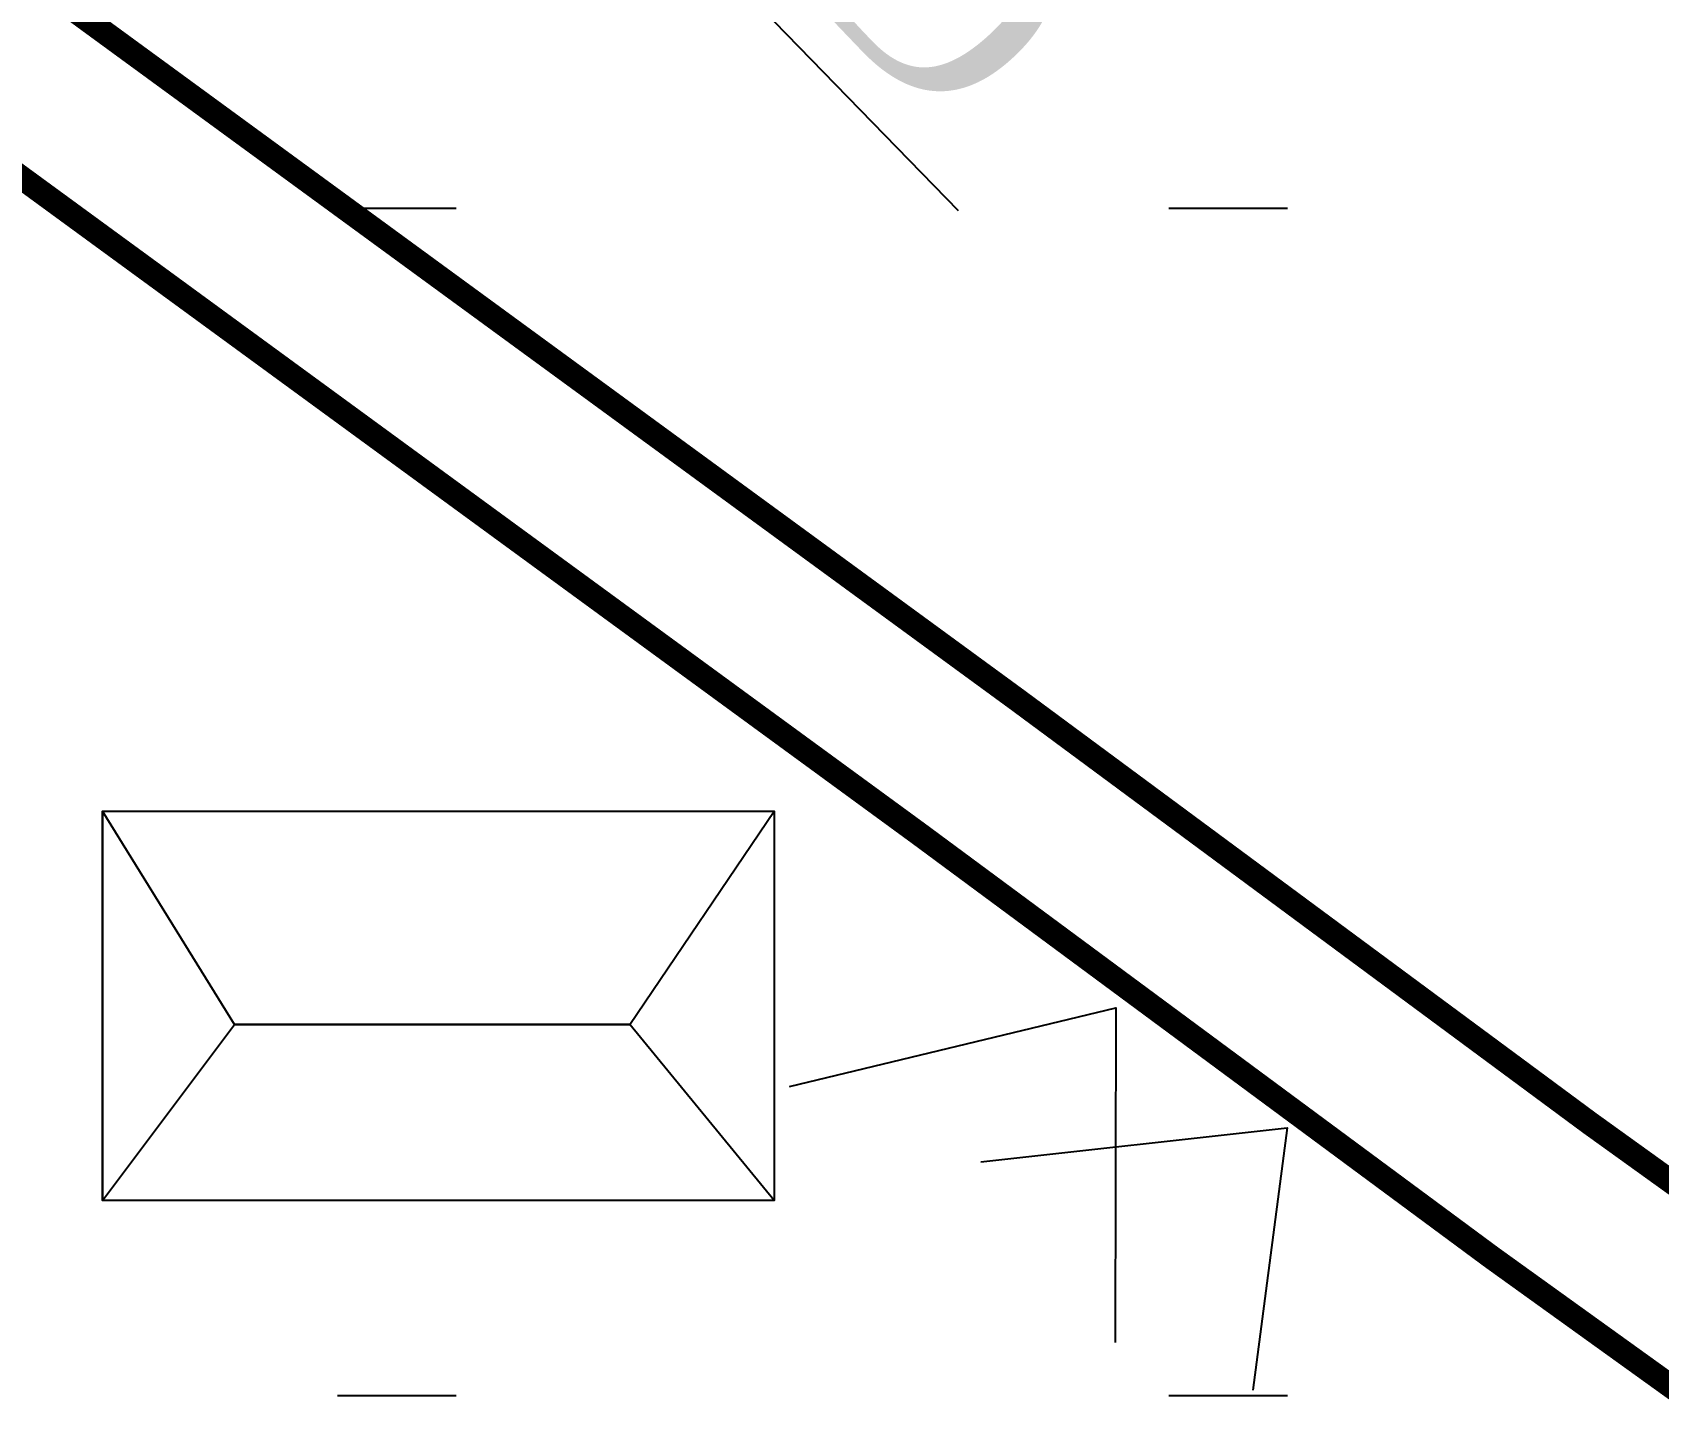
# Model space of a CAD drawing. Header units: inches. Extents: x -8940 to 26362, y -28010 to 990.
# Drawn here: x 4341.77 to 4347.14, y -7363.28 to -7358.73 of the extents above; entities that cross this region are included whole.
import ezdxf

# ---------------------------------------------------------------- set-up
doc = ezdxf.new("R2010")
doc.units = ezdxf.units.IN
doc.header["$MEASUREMENT"] = 0
doc.layers.add('BUILDING', color=5, linetype='Continuous', lineweight=15)
doc.layers.add('Text', color=7, linetype='Continuous')
doc.styles.add('Text', font='times.ttf', dxfattribs={"height": 240})

msp = doc.modelspace()

# ---------------------------------------------------------------- hatches: boundary and pattern name
at = {"layer": 'Text', "lineweight": 25}
h = msp.add_hatch(dxfattribs=at)
h.set_pattern_fill('ACAD_ISO07W100', color=0, scale=0.784833, style=0)
h.set_pattern_definition([(0, (-582.442, -27753.198), (0, 3.9241642), [0.3924164, -2.35449854])])
h.paths.add_polyline_path([(4453.012436, -7368.509246), (4432.544063, -7360.765981), (4417.35118, -7356.454306), (4399.865945, -7352.632595), (4389.807755, -7348.417064), (4382.319111, -7347.246699), (4375.943644, -7343.680138), (4368.217405, -7333.076598), (4361.929936, -7322.334389), (4357.719224, -7314.672477), (4356.412451, -7309.03143), (4355.412858, -7306.651874), (4313.200953, -7306.651874), (4313.200953, -7400.608297), (4453.122434, -7400.608297)])
h.paths.add_polyline_path([(4387.774257, -7337.654416), (4394.795484, -7337.654416), (4394.795484, -7334.638043), (4387.774257, -7334.638043)], flags=25)

# ---------------------------------------------------------------- linework, layer by layer
at = {"layer": 'BUILDING', "const_width": 0.078483}
for points in [[(4335.586664, -7343.238247), (4337.430226, -7345.891443), (4337.764619, -7346.444269), (4337.795418, -7347.106181), (4337.632622, -7347.775489), (4337.351028, -7348.265452), (4336.431447, -7350.339937), (4335.828659, -7351.430799), (4335.670263, -7351.826467), (4335.643863, -7352.150027), (4336.488646, -7352.756472), (4337.25863, -7353.802959), (4338.305808, -7355.505812), (4339.203389, -7356.393292), (4340.322687, -7357.499994), (4342.164527, -7358.846805), (4345.026798, -7360.939787), (4346.916428, -7362.337561), (4348.641192, -7363.578184)], [(4335.138293, -7343.555751), (4336.969145, -7346.190656), (4337.222316, -7346.609204), (4337.242964, -7347.052954), (4337.117301, -7347.569596), (4336.860408, -7348.01658), (4335.938952, -7350.095295), (4335.331306, -7351.194948), (4335.129437, -7351.699209), (4335.071028, -7352.415091), (4336.097652, -7353.152075), (4336.802602, -7354.110175), (4337.87249, -7355.849957), (4338.817121, -7356.783957), (4339.965451, -7357.919364), (4341.840249, -7359.290275), (4344.7013, -7361.382365), (4346.592656, -7362.781415), (4348.344533, -7364.041541)]]:
    msp.add_lwpolyline(points, dxfattribs=at)
at = {"layer": 'Text'}
msp.add_lwpolyline([(4342.002218, -7361.307423), (4344.222236, -7361.307423), (4344.222236, -7362.593868), (4342.002218, -7362.593868)], close=True, dxfattribs=at)
msp.add_lwpolyline([(4343.744511, -7362.012463), (4344.222236, -7361.307423), (4344.222236, -7362.593868), (4343.744511, -7362.012463), (4342.438915, -7362.012463), (4342.002218, -7361.307423), (4342.002218, -7362.593868), (4342.438915, -7362.012463)], dxfattribs=at)
at = {"layer": 'Text', "color": 5, "lineweight": 25}
for points in [[(4344.272693, -7362.216688), (4345.350614, -7361.957354), (4345.349141, -7363.063521)], [(4344.905353, -7362.465883), (4345.916953, -7362.353606), (4345.803984, -7363.220795)]]:
    msp.add_lwpolyline(points, dxfattribs=at)
at = {"layer": 'Text', "color": 6}
msp.add_lwpolyline([(4342.438915, -7362.012463), (4343.744511, -7362.012463)], dxfattribs=at)

# ---------------------------------------------------------------- texts
at = {"layer": 'Text', "insert": (4340.505795, -7353.659689), "char_height": 0.70634956, "attachment_point": 1, "rotation": 314.203901, "style": 'Text'}
msp.add_mtext('{\\fTimes New Roman|b0|i0|c0|p18;\\T1.25;\\LLOW LAND}', dxfattribs=at)

doc.saveas('drawing.dxf')
